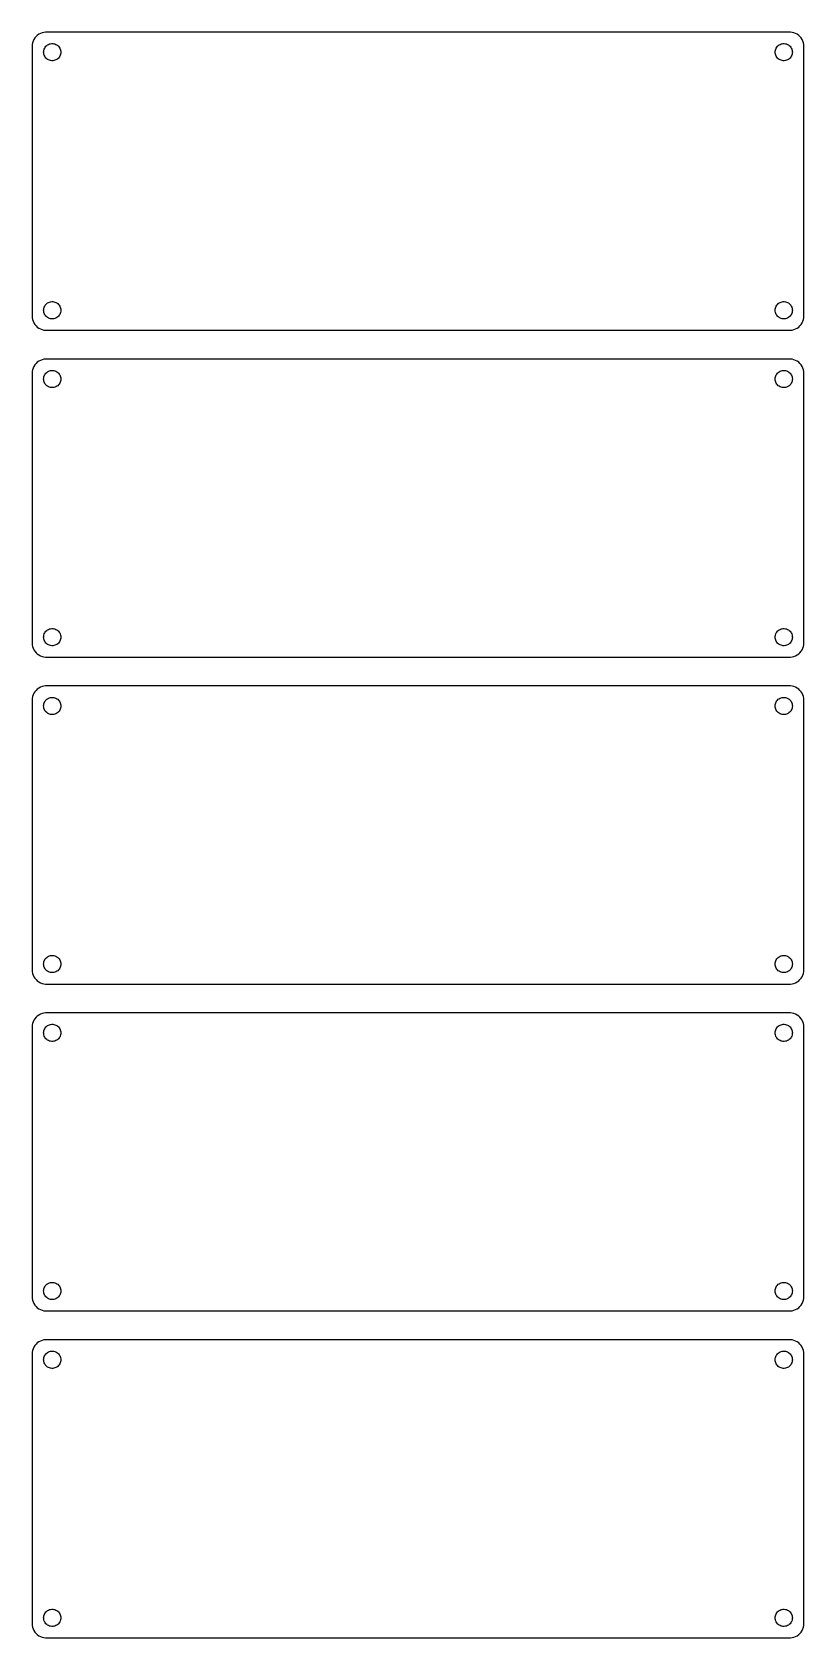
# Model space of a CAD drawing. Header units: metres. Extents: x -134 to 134, y 518 to 1078.
import ezdxf

# ---------------------------------------------------------------- set-up
doc = ezdxf.new("R2010")
doc.units = ezdxf.units.M

msp = doc.modelspace()

# ---------------------------------------------------------------- linework, layer by layer
for p, q in [((-133.882, 1075.41), (-134.149, 1074.84)), ((-133.545, 1075.94), (-133.882, 1075.41)), ((-133.145, 1076.42), (-133.545, 1075.94)), ((-132.687, 1076.85), (-133.145, 1076.42)), ((-132.179, 1077.22), (-132.687, 1076.85)), ((-131.629, 1077.52), (-132.179, 1077.22)), ((-131.045, 1077.76), (-131.629, 1077.52)), ((-130.437, 1077.91), (-131.045, 1077.76)), ((-129.814, 1077.99), (-130.437, 1077.91)), ((129.814, 1077.99), (-129.814, 1077.99)), ((130.437, 1077.91), (129.814, 1077.99)), ((131.045, 1077.76), (130.437, 1077.91)), ((131.629, 1077.52), (131.045, 1077.76)), ((132.179, 1077.22), (131.629, 1077.52)), ((132.687, 1076.85), (132.179, 1077.22)), ((133.145, 1076.42), (132.687, 1076.85)), ((133.545, 1075.94), (133.145, 1076.42)), ((133.882, 1075.41), (133.545, 1075.94)), ((134.149, 1074.84), (133.882, 1075.41)), ((-134.461, 1073.63), (-134.5, 1073)), ((-134.5, 1073), (-134.5, 979)), ((-134.343, 1074.24), (-134.461, 1073.63)), ((-134.149, 1074.84), (-134.343, 1074.24)), ((-130.5, 1071), (-130.476, 1071.38)), ((-130.476, 1070.62), (-130.5, 1071)), ((-130.476, 1071.38), (-130.406, 1071.75)), ((-130.406, 1070.25), (-130.476, 1070.62)), ((-130.406, 1071.75), (-130.289, 1072.1)), ((-130.289, 1069.9), (-130.406, 1070.25)), ((-130.289, 1072.1), (-130.129, 1072.45)), ((-130.129, 1069.55), (-130.289, 1069.9)), ((-130.129, 1072.45), (-129.927, 1072.76)), ((-129.927, 1072.76), (-129.687, 1073.05)), ((-129.687, 1073.05), (-129.412, 1073.31)), ((-129.412, 1073.31), (-129.107, 1073.53)), ((-129.107, 1073.53), (-128.777, 1073.71)), ((-128.777, 1073.71), (-128.427, 1073.85)), ((-128.427, 1073.85), (-128.062, 1073.95)), ((-128.062, 1073.95), (-127.688, 1073.99)), ((-127.688, 1073.99), (-127.312, 1073.99)), ((-127.312, 1073.99), (-126.938, 1073.95)), ((-126.938, 1073.95), (-126.573, 1073.85)), ((-126.573, 1073.85), (-126.223, 1073.71)), ((-126.223, 1073.71), (-125.893, 1073.53)), ((-125.893, 1073.53), (-125.588, 1073.31)), ((-125.588, 1073.31), (-125.313, 1073.05)), ((-125.313, 1073.05), (-125.073, 1072.76)), ((-125.073, 1072.76), (-124.871, 1072.45)), ((-124.871, 1072.45), (-124.711, 1072.1)), ((-124.711, 1069.9), (-124.871, 1069.55)), ((-124.711, 1072.1), (-124.594, 1071.75)), ((-124.594, 1070.25), (-124.711, 1069.9)), ((-124.594, 1071.75), (-124.524, 1071.38)), ((-124.524, 1070.62), (-124.594, 1070.25)), ((-124.524, 1071.38), (-124.5, 1071)), ((-124.5, 1071), (-124.524, 1070.62)), ((124.5, 1071), (124.524, 1071.38)), ((124.524, 1070.62), (124.5, 1071)), ((124.524, 1071.38), (124.594, 1071.75)), ((124.594, 1070.25), (124.524, 1070.62)), ((124.594, 1071.75), (124.711, 1072.1)), ((124.711, 1069.9), (124.594, 1070.25)), ((124.711, 1072.1), (124.871, 1072.45)), ((124.871, 1069.55), (124.711, 1069.9)), ((124.871, 1072.45), (125.073, 1072.76)), ((125.073, 1072.76), (125.313, 1073.05)), ((125.313, 1073.05), (125.588, 1073.31)), ((125.588, 1073.31), (125.893, 1073.53)), ((125.893, 1073.53), (126.223, 1073.71)), ((126.223, 1073.71), (126.573, 1073.85)), ((126.573, 1073.85), (126.938, 1073.95)), ((126.938, 1073.95), (127.312, 1073.99)), ((127.312, 1073.99), (127.688, 1073.99)), ((127.688, 1073.99), (128.062, 1073.95)), ((128.062, 1073.95), (128.427, 1073.85)), ((128.427, 1073.85), (128.777, 1073.71)), ((128.777, 1073.71), (129.107, 1073.53)), ((129.107, 1073.53), (129.412, 1073.31)), ((129.412, 1073.31), (129.687, 1073.05)), ((129.687, 1073.05), (129.927, 1072.76)), ((129.927, 1072.76), (130.129, 1072.45)), ((130.129, 1072.45), (130.289, 1072.1)), ((130.289, 1069.9), (130.129, 1069.55)), ((130.289, 1072.1), (130.406, 1071.75)), ((130.406, 1070.25), (130.289, 1069.9)), ((130.406, 1071.75), (130.476, 1071.38)), ((130.476, 1070.62), (130.406, 1070.25)), ((130.476, 1071.38), (130.5, 1071)), ((130.5, 1071), (130.476, 1070.62)), ((134.343, 1074.24), (134.149, 1074.84)), ((134.461, 1073.63), (134.343, 1074.24)), ((134.5, 1073), (134.461, 1073.63)), ((134.5, 979), (134.5, 1073)), ((-129.927, 1069.24), (-130.129, 1069.55)), ((-129.687, 1068.95), (-129.927, 1069.24)), ((-129.412, 1068.69), (-129.687, 1068.95)), ((-129.107, 1068.47), (-129.412, 1068.69)), ((-128.777, 1068.29), (-129.107, 1068.47)), ((-128.427, 1068.15), (-128.777, 1068.29)), ((-128.062, 1068.05), (-128.427, 1068.15)), ((-127.688, 1068.01), (-128.062, 1068.05)), ((-127.312, 1068.01), (-127.688, 1068.01)), ((-126.938, 1068.05), (-127.312, 1068.01)), ((-126.573, 1068.15), (-126.938, 1068.05)), ((-126.223, 1068.29), (-126.573, 1068.15)), ((-125.893, 1068.47), (-126.223, 1068.29)), ((-125.588, 1068.69), (-125.893, 1068.47)), ((-125.313, 1068.95), (-125.588, 1068.69)), ((-125.073, 1069.24), (-125.313, 1068.95)), ((-124.871, 1069.55), (-125.073, 1069.24)), ((125.073, 1069.24), (124.871, 1069.55)), ((125.313, 1068.95), (125.073, 1069.24)), ((125.588, 1068.69), (125.313, 1068.95)), ((125.893, 1068.47), (125.588, 1068.69)), ((126.223, 1068.29), (125.893, 1068.47)), ((126.573, 1068.15), (126.223, 1068.29)), ((126.938, 1068.05), (126.573, 1068.15)), ((127.312, 1068.01), (126.938, 1068.05)), ((127.688, 1068.01), (127.312, 1068.01)), ((128.062, 1068.05), (127.688, 1068.01)), ((128.427, 1068.15), (128.062, 1068.05)), ((128.777, 1068.29), (128.427, 1068.15)), ((129.107, 1068.47), (128.777, 1068.29)), ((129.412, 1068.69), (129.107, 1068.47)), ((129.687, 1068.95), (129.412, 1068.69)), ((129.927, 1069.24), (129.687, 1068.95)), ((130.129, 1069.55), (129.927, 1069.24)), ((-130.5, 981), (-130.476, 981.376)), ((-130.476, 980.624), (-130.5, 981)), ((-130.476, 981.376), (-130.406, 981.746)), ((-130.406, 980.254), (-130.476, 980.624)), ((-130.406, 981.746), (-130.289, 982.104)), ((-130.289, 979.896), (-130.406, 980.254)), ((-130.289, 982.104), (-130.129, 982.445)), ((-130.129, 982.445), (-129.927, 982.763)), ((-129.927, 982.763), (-129.687, 983.054)), ((-129.687, 983.054), (-129.412, 983.312)), ((-129.412, 983.312), (-129.107, 983.533)), ((-129.107, 983.533), (-128.777, 983.714)), ((-128.777, 983.714), (-128.427, 983.853)), ((-128.427, 983.853), (-128.062, 983.947)), ((-128.062, 983.947), (-127.688, 983.994)), ((-127.688, 983.994), (-127.312, 983.994)), ((-127.312, 983.994), (-126.938, 983.947)), ((-126.938, 983.947), (-126.573, 983.853)), ((-126.573, 983.853), (-126.223, 983.714)), ((-126.223, 983.714), (-125.893, 983.533)), ((-125.893, 983.533), (-125.588, 983.312)), ((-125.588, 983.312), (-125.313, 983.054)), ((-125.313, 983.054), (-125.073, 982.763)), ((-125.073, 982.763), (-124.871, 982.445)), ((-124.871, 982.445), (-124.711, 982.104)), ((-124.711, 982.104), (-124.594, 981.746)), ((-124.594, 980.254), (-124.711, 979.896)), ((-124.594, 981.746), (-124.524, 981.376)), ((-124.524, 980.624), (-124.594, 980.254)), ((-124.524, 981.376), (-124.5, 981)), ((-124.5, 981), (-124.524, 980.624)), ((124.5, 981), (124.524, 981.376)), ((124.524, 980.624), (124.5, 981)), ((124.524, 981.376), (124.594, 981.746)), ((124.594, 980.254), (124.524, 980.624)), ((124.594, 981.746), (124.711, 982.104)), ((124.711, 979.896), (124.594, 980.254)), ((124.711, 982.104), (124.871, 982.445)), ((124.871, 982.445), (125.073, 982.763)), ((125.073, 982.763), (125.313, 983.054)), ((125.313, 983.054), (125.588, 983.312)), ((125.588, 983.312), (125.893, 983.533)), ((125.893, 983.533), (126.223, 983.714)), ((126.223, 983.714), (126.573, 983.853)), ((126.573, 983.853), (126.938, 983.947)), ((126.938, 983.947), (127.312, 983.994)), ((127.312, 983.994), (127.688, 983.994)), ((127.688, 983.994), (128.062, 983.947)), ((128.062, 983.947), (128.427, 983.853)), ((128.427, 983.853), (128.777, 983.714)), ((128.777, 983.714), (129.107, 983.533)), ((129.107, 983.533), (129.412, 983.312)), ((129.412, 983.312), (129.687, 983.054)), ((129.687, 983.054), (129.927, 982.763)), ((129.927, 982.763), (130.129, 982.445)), ((130.129, 982.445), (130.289, 982.104)), ((130.289, 982.104), (130.406, 981.746)), ((130.406, 980.254), (130.289, 979.896)), ((130.406, 981.746), (130.476, 981.376)), ((130.476, 980.624), (130.406, 980.254)), ((130.476, 981.376), (130.5, 981)), ((130.5, 981), (130.476, 980.624)), ((-134.5, 979), (-134.461, 978.373)), ((-134.461, 978.373), (-134.343, 977.757)), ((-134.343, 977.757), (-134.149, 977.159)), ((-134.149, 977.159), (-133.882, 976.591)), ((-133.882, 976.591), (-133.545, 976.061)), ((-133.545, 976.061), (-133.145, 975.577)), ((-133.145, 975.577), (-132.687, 975.147)), ((-132.687, 975.147), (-132.179, 974.778)), ((-132.179, 974.778), (-131.629, 974.476)), ((-131.629, 974.476), (-131.045, 974.245)), ((-130.129, 979.555), (-130.289, 979.896)), ((-129.927, 979.237), (-130.129, 979.555)), ((-129.687, 978.946), (-129.927, 979.237)), ((-129.412, 978.688), (-129.687, 978.946)), ((-129.107, 978.467), (-129.412, 978.688)), ((-128.777, 978.286), (-129.107, 978.467)), ((-128.427, 978.147), (-128.777, 978.286)), ((-128.062, 978.053), (-128.427, 978.147)), ((-127.688, 978.006), (-128.062, 978.053)), ((-127.312, 978.006), (-127.688, 978.006)), ((-126.938, 978.053), (-127.312, 978.006)), ((-126.573, 978.147), (-126.938, 978.053)), ((-126.223, 978.286), (-126.573, 978.147)), ((-125.893, 978.467), (-126.223, 978.286)), ((-125.588, 978.688), (-125.893, 978.467)), ((-125.313, 978.946), (-125.588, 978.688)), ((-125.073, 979.237), (-125.313, 978.946)), ((-124.871, 979.555), (-125.073, 979.237)), ((-124.711, 979.896), (-124.871, 979.555)), ((124.871, 979.555), (124.711, 979.896)), ((125.073, 979.237), (124.871, 979.555)), ((125.313, 978.946), (125.073, 979.237)), ((125.588, 978.688), (125.313, 978.946)), ((125.893, 978.467), (125.588, 978.688)), ((126.223, 978.286), (125.893, 978.467)), ((126.573, 978.147), (126.223, 978.286)), ((126.938, 978.053), (126.573, 978.147)), ((127.312, 978.006), (126.938, 978.053)), ((127.688, 978.006), (127.312, 978.006)), ((128.062, 978.053), (127.688, 978.006)), ((128.427, 978.147), (128.062, 978.053)), ((128.777, 978.286), (128.427, 978.147)), ((129.107, 978.467), (128.777, 978.286)), ((129.412, 978.688), (129.107, 978.467)), ((129.687, 978.946), (129.412, 978.688)), ((129.927, 979.237), (129.687, 978.946)), ((130.129, 979.555), (129.927, 979.237)), ((130.289, 979.896), (130.129, 979.555)), ((131.045, 974.245), (131.629, 974.476)), ((131.629, 974.476), (132.179, 974.778)), ((132.179, 974.778), (132.687, 975.147)), ((132.687, 975.147), (133.145, 975.577)), ((133.145, 975.577), (133.545, 976.061)), ((133.545, 976.061), (133.882, 976.591)), ((133.882, 976.591), (134.149, 977.159)), ((134.149, 977.159), (134.343, 977.757)), ((134.343, 977.757), (134.461, 978.373)), ((134.461, 978.373), (134.5, 979)), ((-131.045, 974.245), (-130.437, 974.089)), ((-130.437, 974.089), (-129.814, 974.01)), ((-129.814, 974.01), (129.814, 974.01)), ((129.814, 974.01), (130.437, 974.089)), ((130.437, 974.089), (131.045, 974.245)), ((-132.179, 963.222), (-132.687, 962.853)), ((-131.629, 963.524), (-132.179, 963.222)), ((-131.045, 963.755), (-131.629, 963.524)), ((-130.437, 963.911), (-131.045, 963.755)), ((-129.814, 963.99), (-130.437, 963.911)), ((129.814, 963.99), (-129.814, 963.99)), ((130.437, 963.911), (129.814, 963.99)), ((131.045, 963.755), (130.437, 963.911)), ((131.629, 963.524), (131.045, 963.755)), ((132.179, 963.222), (131.629, 963.524)), ((132.687, 962.853), (132.179, 963.222)), ((-134.461, 959.627), (-134.5, 959)), ((-134.5, 959), (-134.5, 865)), ((-134.343, 960.243), (-134.461, 959.627)), ((-134.149, 960.841), (-134.343, 960.243)), ((-133.882, 961.409), (-134.149, 960.841)), ((-133.545, 961.939), (-133.882, 961.409)), ((-133.145, 962.423), (-133.545, 961.939)), ((-132.687, 962.853), (-133.145, 962.423)), ((-130.476, 957.376), (-130.406, 957.746)), ((-130.406, 957.746), (-130.289, 958.104)), ((-130.289, 958.104), (-130.129, 958.445)), ((-130.129, 958.445), (-129.927, 958.763)), ((-129.927, 958.763), (-129.687, 959.054)), ((-129.687, 959.054), (-129.412, 959.312)), ((-129.412, 959.312), (-129.107, 959.533)), ((-129.107, 959.533), (-128.777, 959.714)), ((-128.777, 959.714), (-128.427, 959.853)), ((-128.427, 959.853), (-128.062, 959.947)), ((-128.062, 959.947), (-127.688, 959.994)), ((-127.688, 959.994), (-127.312, 959.994)), ((-127.312, 959.994), (-126.938, 959.947)), ((-126.938, 959.947), (-126.573, 959.853)), ((-126.573, 959.853), (-126.223, 959.714)), ((-126.223, 959.714), (-125.893, 959.533)), ((-125.893, 959.533), (-125.588, 959.312)), ((-125.588, 959.312), (-125.313, 959.054)), ((-125.313, 959.054), (-125.073, 958.763)), ((-125.073, 958.763), (-124.871, 958.445)), ((-124.871, 958.445), (-124.711, 958.104)), ((-124.711, 958.104), (-124.594, 957.746)), ((-124.594, 957.746), (-124.524, 957.376)), ((124.524, 957.376), (124.594, 957.746)), ((124.594, 957.746), (124.711, 958.104)), ((124.711, 958.104), (124.871, 958.445)), ((124.871, 958.445), (125.073, 958.763)), ((125.073, 958.763), (125.313, 959.054)), ((125.313, 959.054), (125.588, 959.312)), ((125.588, 959.312), (125.893, 959.533)), ((125.893, 959.533), (126.223, 959.714)), ((126.223, 959.714), (126.573, 959.853)), ((126.573, 959.853), (126.938, 959.947)), ((126.938, 959.947), (127.312, 959.994)), ((127.312, 959.994), (127.688, 959.994)), ((127.688, 959.994), (128.062, 959.947)), ((128.062, 959.947), (128.427, 959.853)), ((128.427, 959.853), (128.777, 959.714)), ((128.777, 959.714), (129.107, 959.533)), ((129.107, 959.533), (129.412, 959.312)), ((129.412, 959.312), (129.687, 959.054)), ((129.687, 959.054), (129.927, 958.763)), ((129.927, 958.763), (130.129, 958.445)), ((130.129, 958.445), (130.289, 958.104)), ((130.289, 958.104), (130.406, 957.746)), ((130.406, 957.746), (130.476, 957.376)), ((133.145, 962.423), (132.687, 962.853)), ((133.545, 961.939), (133.145, 962.423)), ((133.882, 961.409), (133.545, 961.939)), ((134.149, 960.841), (133.882, 961.409)), ((134.343, 960.243), (134.149, 960.841)), ((134.461, 959.627), (134.343, 960.243)), ((134.5, 959), (134.461, 959.627)), ((134.5, 865), (134.5, 959)), ((-130.5, 957), (-130.476, 957.376)), ((-130.476, 956.624), (-130.5, 957)), ((-130.406, 956.254), (-130.476, 956.624)), ((-130.289, 955.896), (-130.406, 956.254)), ((-130.129, 955.555), (-130.289, 955.896)), ((-129.927, 955.237), (-130.129, 955.555)), ((-129.687, 954.946), (-129.927, 955.237)), ((-129.412, 954.688), (-129.687, 954.946)), ((-129.107, 954.467), (-129.412, 954.688)), ((-128.777, 954.286), (-129.107, 954.467)), ((-128.427, 954.147), (-128.777, 954.286)), ((-128.062, 954.053), (-128.427, 954.147)), ((-127.688, 954.006), (-128.062, 954.053)), ((-127.312, 954.006), (-127.688, 954.006)), ((-126.938, 954.053), (-127.312, 954.006)), ((-126.573, 954.147), (-126.938, 954.053)), ((-126.223, 954.286), (-126.573, 954.147)), ((-125.893, 954.467), (-126.223, 954.286)), ((-125.588, 954.688), (-125.893, 954.467)), ((-125.313, 954.946), (-125.588, 954.688)), ((-125.073, 955.237), (-125.313, 954.946)), ((-124.871, 955.555), (-125.073, 955.237)), ((-124.711, 955.896), (-124.871, 955.555)), ((-124.594, 956.254), (-124.711, 955.896)), ((-124.524, 956.624), (-124.594, 956.254)), ((-124.524, 957.376), (-124.5, 957)), ((-124.5, 957), (-124.524, 956.624)), ((124.5, 957), (124.524, 957.376)), ((124.524, 956.624), (124.5, 957)), ((124.594, 956.254), (124.524, 956.624)), ((124.711, 955.896), (124.594, 956.254)), ((124.871, 955.555), (124.711, 955.896)), ((125.073, 955.237), (124.871, 955.555)), ((125.313, 954.946), (125.073, 955.237)), ((125.588, 954.688), (125.313, 954.946)), ((125.893, 954.467), (125.588, 954.688)), ((126.223, 954.286), (125.893, 954.467)), ((126.573, 954.147), (126.223, 954.286)), ((126.938, 954.053), (126.573, 954.147)), ((127.312, 954.006), (126.938, 954.053)), ((127.688, 954.006), (127.312, 954.006)), ((128.062, 954.053), (127.688, 954.006)), ((128.427, 954.147), (128.062, 954.053)), ((128.777, 954.286), (128.427, 954.147)), ((129.107, 954.467), (128.777, 954.286)), ((129.412, 954.688), (129.107, 954.467)), ((129.687, 954.946), (129.412, 954.688)), ((129.927, 955.237), (129.687, 954.946)), ((130.129, 955.555), (129.927, 955.237)), ((130.289, 955.896), (130.129, 955.555)), ((130.406, 956.254), (130.289, 955.896)), ((130.476, 956.624), (130.406, 956.254)), ((130.476, 957.376), (130.5, 957)), ((130.5, 957), (130.476, 956.624)), ((-130.406, 867.746), (-130.289, 868.104)), ((-130.289, 868.104), (-130.129, 868.445)), ((-130.129, 868.445), (-129.927, 868.763)), ((-129.927, 868.763), (-129.687, 869.054)), ((-129.687, 869.054), (-129.412, 869.312)), ((-129.412, 869.312), (-129.107, 869.533)), ((-129.107, 869.533), (-128.777, 869.714)), ((-128.777, 869.714), (-128.427, 869.853)), ((-128.427, 869.853), (-128.062, 869.947)), ((-128.062, 869.947), (-127.688, 869.994)), ((-127.688, 869.994), (-127.312, 869.994)), ((-127.312, 869.994), (-126.938, 869.947)), ((-126.938, 869.947), (-126.573, 869.853)), ((-126.573, 869.853), (-126.223, 869.714)), ((-126.223, 869.714), (-125.893, 869.533)), ((-125.893, 869.533), (-125.588, 869.312)), ((-125.588, 869.312), (-125.313, 869.054)), ((-125.313, 869.054), (-125.073, 868.763)), ((-125.073, 868.763), (-124.871, 868.445)), ((-124.871, 868.445), (-124.711, 868.104)), ((-124.711, 868.104), (-124.594, 867.746)), ((124.594, 867.746), (124.711, 868.104)), ((124.711, 868.104), (124.871, 868.445)), ((124.871, 868.445), (125.073, 868.763)), ((125.073, 868.763), (125.313, 869.054)), ((125.313, 869.054), (125.588, 869.312)), ((125.588, 869.312), (125.893, 869.533)), ((125.893, 869.533), (126.223, 869.714)), ((126.223, 869.714), (126.573, 869.853)), ((126.573, 869.853), (126.938, 869.947)), ((126.938, 869.947), (127.312, 869.994)), ((127.312, 869.994), (127.688, 869.994)), ((127.688, 869.994), (128.062, 869.947)), ((128.062, 869.947), (128.427, 869.853)), ((128.427, 869.853), (128.777, 869.714)), ((128.777, 869.714), (129.107, 869.533)), ((129.107, 869.533), (129.412, 869.312)), ((129.412, 869.312), (129.687, 869.054)), ((129.687, 869.054), (129.927, 868.763)), ((129.927, 868.763), (130.129, 868.445)), ((130.129, 868.445), (130.289, 868.104)), ((130.289, 868.104), (130.406, 867.746)), ((-134.5, 865), (-134.461, 864.373)), ((-134.461, 864.373), (-134.343, 863.757)), ((-134.343, 863.757), (-134.149, 863.159)), ((-134.149, 863.159), (-133.882, 862.591)), ((-133.882, 862.591), (-133.545, 862.061)), ((-130.5, 867), (-130.476, 867.376)), ((-130.476, 866.624), (-130.5, 867)), ((-130.476, 867.376), (-130.406, 867.746)), ((-130.406, 866.254), (-130.476, 866.624)), ((-130.289, 865.896), (-130.406, 866.254)), ((-130.129, 865.555), (-130.289, 865.896)), ((-129.927, 865.237), (-130.129, 865.555)), ((-129.687, 864.946), (-129.927, 865.237)), ((-129.412, 864.688), (-129.687, 864.946)), ((-129.107, 864.467), (-129.412, 864.688)), ((-128.777, 864.286), (-129.107, 864.467)), ((-128.427, 864.147), (-128.777, 864.286)), ((-128.062, 864.053), (-128.427, 864.147)), ((-127.688, 864.006), (-128.062, 864.053)), ((-127.312, 864.006), (-127.688, 864.006)), ((-126.938, 864.053), (-127.312, 864.006)), ((-126.573, 864.147), (-126.938, 864.053)), ((-126.223, 864.286), (-126.573, 864.147)), ((-125.893, 864.467), (-126.223, 864.286)), ((-125.588, 864.688), (-125.893, 864.467)), ((-125.313, 864.946), (-125.588, 864.688)), ((-125.073, 865.237), (-125.313, 864.946)), ((-124.871, 865.555), (-125.073, 865.237)), ((-124.711, 865.896), (-124.871, 865.555)), ((-124.594, 866.254), (-124.711, 865.896)), ((-124.594, 867.746), (-124.524, 867.376)), ((-124.524, 866.624), (-124.594, 866.254)), ((-124.524, 867.376), (-124.5, 867)), ((-124.5, 867), (-124.524, 866.624)), ((124.5, 867), (124.524, 867.376)), ((124.524, 866.624), (124.5, 867)), ((124.524, 867.376), (124.594, 867.746)), ((124.594, 866.254), (124.524, 866.624)), ((124.711, 865.896), (124.594, 866.254)), ((124.871, 865.555), (124.711, 865.896)), ((125.073, 865.237), (124.871, 865.555)), ((125.313, 864.946), (125.073, 865.237)), ((125.588, 864.688), (125.313, 864.946)), ((125.893, 864.467), (125.588, 864.688)), ((126.223, 864.286), (125.893, 864.467)), ((126.573, 864.147), (126.223, 864.286)), ((126.938, 864.053), (126.573, 864.147)), ((127.312, 864.006), (126.938, 864.053)), ((127.688, 864.006), (127.312, 864.006)), ((128.062, 864.053), (127.688, 864.006)), ((128.427, 864.147), (128.062, 864.053)), ((128.777, 864.286), (128.427, 864.147)), ((129.107, 864.467), (128.777, 864.286)), ((129.412, 864.688), (129.107, 864.467)), ((129.687, 864.946), (129.412, 864.688)), ((129.927, 865.237), (129.687, 864.946)), ((130.129, 865.555), (129.927, 865.237)), ((130.289, 865.896), (130.129, 865.555)), ((130.406, 866.254), (130.289, 865.896)), ((130.406, 867.746), (130.476, 867.376)), ((130.476, 866.624), (130.406, 866.254)), ((130.476, 867.376), (130.5, 867)), ((130.5, 867), (130.476, 866.624)), ((133.545, 862.061), (133.882, 862.591)), ((133.882, 862.591), (134.149, 863.159)), ((134.149, 863.159), (134.343, 863.757)), ((134.343, 863.757), (134.461, 864.373)), ((134.461, 864.373), (134.5, 865)), ((-133.545, 862.061), (-133.145, 861.577)), ((-133.145, 861.577), (-132.687, 861.147)), ((-132.687, 861.147), (-132.179, 860.778)), ((-132.179, 860.778), (-131.629, 860.476)), ((-131.629, 860.476), (-131.045, 860.245)), ((-131.045, 860.245), (-130.437, 860.089)), ((-130.437, 860.089), (-129.814, 860.01)), ((-129.814, 860.01), (129.814, 860.01)), ((129.814, 860.01), (130.437, 860.089)), ((130.437, 860.089), (131.045, 860.245)), ((131.045, 860.245), (131.629, 860.476)), ((131.629, 860.476), (132.179, 860.778)), ((132.179, 860.778), (132.687, 861.147)), ((132.687, 861.147), (133.145, 861.577)), ((133.145, 861.577), (133.545, 862.061)), ((-134.461, 845.627), (-134.5, 845)), ((-134.343, 846.243), (-134.461, 845.627)), ((-134.149, 846.841), (-134.343, 846.243)), ((-133.882, 847.409), (-134.149, 846.841)), ((-133.545, 847.939), (-133.882, 847.409)), ((-133.145, 848.423), (-133.545, 847.939)), ((-132.687, 848.853), (-133.145, 848.423)), ((-132.179, 849.222), (-132.687, 848.853)), ((-131.629, 849.524), (-132.179, 849.222)), ((-131.045, 849.755), (-131.629, 849.524)), ((-130.437, 849.911), (-131.045, 849.755)), ((-129.814, 849.99), (-130.437, 849.911)), ((129.814, 849.99), (-129.814, 849.99)), ((-129.107, 845.533), (-128.777, 845.714)), ((-128.777, 845.714), (-128.427, 845.853)), ((-128.427, 845.853), (-128.062, 845.947)), ((-128.062, 845.947), (-127.688, 845.994)), ((-127.688, 845.994), (-127.312, 845.994)), ((-127.312, 845.994), (-126.938, 845.947)), ((-126.938, 845.947), (-126.573, 845.853)), ((-126.573, 845.853), (-126.223, 845.714)), ((-126.223, 845.714), (-125.893, 845.533)), ((125.893, 845.533), (126.223, 845.714)), ((126.223, 845.714), (126.573, 845.853)), ((126.573, 845.853), (126.938, 845.947)), ((126.938, 845.947), (127.312, 845.994)), ((127.312, 845.994), (127.688, 845.994)), ((127.688, 845.994), (128.062, 845.947)), ((128.062, 845.947), (128.427, 845.853)), ((128.427, 845.853), (128.777, 845.714)), ((128.777, 845.714), (129.107, 845.533)), ((130.437, 849.911), (129.814, 849.99)), ((131.045, 849.755), (130.437, 849.911)), ((131.629, 849.524), (131.045, 849.755)), ((132.179, 849.222), (131.629, 849.524)), ((132.687, 848.853), (132.179, 849.222)), ((133.145, 848.423), (132.687, 848.853)), ((133.545, 847.939), (133.145, 848.423)), ((133.882, 847.409), (133.545, 847.939)), ((134.149, 846.841), (133.882, 847.409)), ((134.343, 846.243), (134.149, 846.841)), ((134.461, 845.627), (134.343, 846.243)), ((134.5, 845), (134.461, 845.627)), ((-134.5, 845), (-134.5, 751)), ((-130.5, 843), (-130.476, 843.376)), ((-130.476, 842.624), (-130.5, 843)), ((-130.476, 843.376), (-130.406, 843.746)), ((-130.406, 842.254), (-130.476, 842.624)), ((-130.406, 843.746), (-130.289, 844.104)), ((-130.289, 841.896), (-130.406, 842.254)), ((-130.289, 844.104), (-130.129, 844.445)), ((-130.129, 841.555), (-130.289, 841.896)), ((-130.129, 844.445), (-129.927, 844.763)), ((-129.927, 841.237), (-130.129, 841.555)), ((-129.927, 844.763), (-129.687, 845.054)), ((-129.687, 840.946), (-129.927, 841.237)), ((-129.687, 845.054), (-129.412, 845.312)), ((-129.412, 840.688), (-129.687, 840.946)), ((-129.412, 845.312), (-129.107, 845.533)), ((-129.107, 840.467), (-129.412, 840.688)), ((-128.777, 840.286), (-129.107, 840.467)), ((-128.427, 840.147), (-128.777, 840.286)), ((-128.062, 840.053), (-128.427, 840.147)), ((-127.688, 840.006), (-128.062, 840.053)), ((-127.312, 840.006), (-127.688, 840.006)), ((-126.938, 840.053), (-127.312, 840.006)), ((-126.573, 840.147), (-126.938, 840.053)), ((-126.223, 840.286), (-126.573, 840.147)), ((-125.893, 840.467), (-126.223, 840.286)), ((-125.893, 845.533), (-125.588, 845.312)), ((-125.588, 840.688), (-125.893, 840.467)), ((-125.588, 845.312), (-125.313, 845.054)), ((-125.313, 840.946), (-125.588, 840.688)), ((-125.313, 845.054), (-125.073, 844.763)), ((-125.073, 841.237), (-125.313, 840.946)), ((-125.073, 844.763), (-124.871, 844.445)), ((-124.871, 841.555), (-125.073, 841.237)), ((-124.871, 844.445), (-124.711, 844.104)), ((-124.711, 841.896), (-124.871, 841.555)), ((-124.711, 844.104), (-124.594, 843.746)), ((-124.594, 842.254), (-124.711, 841.896)), ((-124.594, 843.746), (-124.524, 843.376)), ((-124.524, 842.624), (-124.594, 842.254)), ((-124.524, 843.376), (-124.5, 843)), ((-124.5, 843), (-124.524, 842.624)), ((124.5, 843), (124.524, 843.376)), ((124.524, 842.624), (124.5, 843)), ((124.524, 843.376), (124.594, 843.746)), ((124.594, 842.254), (124.524, 842.624)), ((124.594, 843.746), (124.711, 844.104)), ((124.711, 841.896), (124.594, 842.254)), ((124.711, 844.104), (124.871, 844.445)), ((124.871, 841.555), (124.711, 841.896)), ((124.871, 844.445), (125.073, 844.763)), ((125.073, 841.237), (124.871, 841.555)), ((125.073, 844.763), (125.313, 845.054)), ((125.313, 840.946), (125.073, 841.237)), ((125.313, 845.054), (125.588, 845.312)), ((125.588, 840.688), (125.313, 840.946)), ((125.588, 845.312), (125.893, 845.533)), ((125.893, 840.467), (125.588, 840.688)), ((126.223, 840.286), (125.893, 840.467)), ((126.573, 840.147), (126.223, 840.286)), ((126.938, 840.053), (126.573, 840.147)), ((127.312, 840.006), (126.938, 840.053)), ((127.688, 840.006), (127.312, 840.006)), ((128.062, 840.053), (127.688, 840.006)), ((128.427, 840.147), (128.062, 840.053)), ((128.777, 840.286), (128.427, 840.147)), ((129.107, 840.467), (128.777, 840.286)), ((129.107, 845.533), (129.412, 845.312)), ((129.412, 840.688), (129.107, 840.467)), ((129.412, 845.312), (129.687, 845.054)), ((129.687, 840.946), (129.412, 840.688)), ((129.687, 845.054), (129.927, 844.763)), ((129.927, 841.237), (129.687, 840.946)), ((129.927, 844.763), (130.129, 844.445)), ((130.129, 841.555), (129.927, 841.237)), ((130.129, 844.445), (130.289, 844.104)), ((130.289, 841.896), (130.129, 841.555)), ((130.289, 844.104), (130.406, 843.746)), ((130.406, 842.254), (130.289, 841.896)), ((130.406, 843.746), (130.476, 843.376)), ((130.476, 842.624), (130.406, 842.254)), ((130.476, 843.376), (130.5, 843)), ((130.5, 843), (130.476, 842.624)), ((134.5, 751), (134.5, 845)), ((-128.062, 755.947), (-127.688, 755.994)), ((-127.688, 755.994), (-127.312, 755.994)), ((-127.312, 755.994), (-126.938, 755.947)), ((126.938, 755.947), (127.312, 755.994)), ((127.312, 755.994), (127.688, 755.994)), ((127.688, 755.994), (128.062, 755.947)), ((-134.5, 751), (-134.461, 750.373)), ((-130.5, 753), (-130.476, 753.376)), ((-130.476, 752.624), (-130.5, 753)), ((-130.476, 753.376), (-130.406, 753.746)), ((-130.406, 752.254), (-130.476, 752.624)), ((-130.406, 753.746), (-130.289, 754.104)), ((-130.289, 751.896), (-130.406, 752.254)), ((-130.289, 754.104), (-130.129, 754.445)), ((-130.129, 751.555), (-130.289, 751.896)), ((-130.129, 754.445), (-129.927, 754.763)), ((-129.927, 751.237), (-130.129, 751.555)), ((-129.927, 754.763), (-129.687, 755.054)), ((-129.687, 750.946), (-129.927, 751.237)), ((-129.687, 755.054), (-129.412, 755.312)), ((-129.412, 750.688), (-129.687, 750.946)), ((-129.412, 755.312), (-129.107, 755.533)), ((-129.107, 750.467), (-129.412, 750.688)), ((-129.107, 755.533), (-128.777, 755.714)), ((-128.777, 750.286), (-129.107, 750.467)), ((-128.777, 755.714), (-128.427, 755.853)), ((-128.427, 755.853), (-128.062, 755.947)), ((-126.938, 755.947), (-126.573, 755.853)), ((-126.573, 755.853), (-126.223, 755.714)), ((-126.223, 755.714), (-125.893, 755.533)), ((-125.893, 750.467), (-126.223, 750.286)), ((-125.893, 755.533), (-125.588, 755.312)), ((-125.588, 750.688), (-125.893, 750.467)), ((-125.588, 755.312), (-125.313, 755.054)), ((-125.313, 750.946), (-125.588, 750.688)), ((-125.313, 755.054), (-125.073, 754.763)), ((-125.073, 751.237), (-125.313, 750.946)), ((-125.073, 754.763), (-124.871, 754.445)), ((-124.871, 751.555), (-125.073, 751.237)), ((-124.871, 754.445), (-124.711, 754.104)), ((-124.711, 751.896), (-124.871, 751.555)), ((-124.711, 754.104), (-124.594, 753.746)), ((-124.594, 752.254), (-124.711, 751.896)), ((-124.594, 753.746), (-124.524, 753.376)), ((-124.524, 752.624), (-124.594, 752.254)), ((-124.524, 753.376), (-124.5, 753)), ((-124.5, 753), (-124.524, 752.624)), ((124.5, 753), (124.524, 753.376)), ((124.524, 752.624), (124.5, 753)), ((124.524, 753.376), (124.594, 753.746)), ((124.594, 752.254), (124.524, 752.624)), ((124.594, 753.746), (124.711, 754.104)), ((124.711, 751.896), (124.594, 752.254)), ((124.711, 754.104), (124.871, 754.445)), ((124.871, 751.555), (124.711, 751.896)), ((124.871, 754.445), (125.073, 754.763)), ((125.073, 751.237), (124.871, 751.555)), ((125.073, 754.763), (125.313, 755.054)), ((125.313, 750.946), (125.073, 751.237)), ((125.313, 755.054), (125.588, 755.312)), ((125.588, 750.688), (125.313, 750.946)), ((125.588, 755.312), (125.893, 755.533)), ((125.893, 750.467), (125.588, 750.688)), ((125.893, 755.533), (126.223, 755.714)), ((126.223, 750.286), (125.893, 750.467)), ((126.223, 755.714), (126.573, 755.853)), ((126.573, 755.853), (126.938, 755.947)), ((128.062, 755.947), (128.427, 755.853)), ((128.427, 755.853), (128.777, 755.714)), ((128.777, 755.714), (129.107, 755.533)), ((129.107, 750.467), (128.777, 750.286)), ((129.107, 755.533), (129.412, 755.312)), ((129.412, 750.688), (129.107, 750.467)), ((129.412, 755.312), (129.687, 755.054)), ((129.687, 750.946), (129.412, 750.688)), ((129.687, 755.054), (129.927, 754.763)), ((129.927, 751.237), (129.687, 750.946)), ((129.927, 754.763), (130.129, 754.445)), ((130.129, 751.555), (129.927, 751.237)), ((130.129, 754.445), (130.289, 754.104)), ((130.289, 751.896), (130.129, 751.555)), ((130.289, 754.104), (130.406, 753.746)), ((130.406, 752.254), (130.289, 751.896)), ((130.406, 753.746), (130.476, 753.376)), ((130.476, 752.624), (130.406, 752.254)), ((130.476, 753.376), (130.5, 753)), ((130.5, 753), (130.476, 752.624)), ((134.461, 750.373), (134.5, 751)), ((-134.461, 750.373), (-134.343, 749.757)), ((-134.343, 749.757), (-134.149, 749.159)), ((-134.149, 749.159), (-133.882, 748.591)), ((-133.882, 748.591), (-133.545, 748.061)), ((-133.545, 748.061), (-133.145, 747.577)), ((-133.145, 747.577), (-132.687, 747.147)), ((-132.687, 747.147), (-132.179, 746.778)), ((-132.179, 746.778), (-131.629, 746.476)), ((-131.629, 746.476), (-131.045, 746.245)), ((-131.045, 746.245), (-130.437, 746.089)), ((-130.437, 746.089), (-129.814, 746.01)), ((-129.814, 746.01), (129.814, 746.01)), ((-128.427, 750.147), (-128.777, 750.286)), ((-128.062, 750.053), (-128.427, 750.147)), ((-127.688, 750.006), (-128.062, 750.053)), ((-127.312, 750.006), (-127.688, 750.006)), ((-126.938, 750.053), (-127.312, 750.006)), ((-126.573, 750.147), (-126.938, 750.053)), ((-126.223, 750.286), (-126.573, 750.147)), ((126.573, 750.147), (126.223, 750.286)), ((126.938, 750.053), (126.573, 750.147)), ((127.312, 750.006), (126.938, 750.053)), ((127.688, 750.006), (127.312, 750.006)), ((128.062, 750.053), (127.688, 750.006)), ((128.427, 750.147), (128.062, 750.053)), ((128.777, 750.286), (128.427, 750.147)), ((129.814, 746.01), (130.437, 746.089)), ((130.437, 746.089), (131.045, 746.245)), ((131.045, 746.245), (131.629, 746.476)), ((131.629, 746.476), (132.179, 746.778)), ((132.179, 746.778), (132.687, 747.147)), ((132.687, 747.147), (133.145, 747.577)), ((133.145, 747.577), (133.545, 748.061)), ((133.545, 748.061), (133.882, 748.591)), ((133.882, 748.591), (134.149, 749.159)), ((134.149, 749.159), (134.343, 749.757)), ((134.343, 749.757), (134.461, 750.373)), ((-133.545, 733.939), (-133.882, 733.409)), ((-133.145, 734.423), (-133.545, 733.939)), ((-132.687, 734.853), (-133.145, 734.423)), ((-132.179, 735.222), (-132.687, 734.853)), ((-131.629, 735.524), (-132.179, 735.222)), ((-131.045, 735.755), (-131.629, 735.524)), ((-130.437, 735.911), (-131.045, 735.755)), ((-129.814, 735.99), (-130.437, 735.911)), ((129.814, 735.99), (-129.814, 735.99)), ((130.437, 735.911), (129.814, 735.99)), ((131.045, 735.755), (130.437, 735.911)), ((131.629, 735.524), (131.045, 735.755)), ((132.179, 735.222), (131.629, 735.524)), ((132.687, 734.853), (132.179, 735.222)), ((133.145, 734.423), (132.687, 734.853)), ((133.545, 733.939), (133.145, 734.423)), ((133.882, 733.409), (133.545, 733.939)), ((-134.461, 731.627), (-134.5, 731)), ((-134.5, 731), (-134.5, 637)), ((-134.343, 732.243), (-134.461, 731.627)), ((-134.149, 732.841), (-134.343, 732.243)), ((-133.882, 733.409), (-134.149, 732.841)), ((-130.5, 729), (-130.476, 729.376)), ((-130.476, 728.624), (-130.5, 729)), ((-130.476, 729.376), (-130.406, 729.746)), ((-130.406, 728.254), (-130.476, 728.624)), ((-130.406, 729.746), (-130.289, 730.104)), ((-130.289, 727.896), (-130.406, 728.254)), ((-130.289, 730.104), (-130.129, 730.445)), ((-130.129, 730.445), (-129.927, 730.763)), ((-129.927, 730.763), (-129.687, 731.054)), ((-129.687, 731.054), (-129.412, 731.312)), ((-129.412, 731.312), (-129.107, 731.533)), ((-129.107, 731.533), (-128.777, 731.714)), ((-128.777, 731.714), (-128.427, 731.853)), ((-128.427, 731.853), (-128.062, 731.947)), ((-128.062, 731.947), (-127.688, 731.994)), ((-127.688, 731.994), (-127.312, 731.994)), ((-127.312, 731.994), (-126.938, 731.947)), ((-126.938, 731.947), (-126.573, 731.853)), ((-126.573, 731.853), (-126.223, 731.714)), ((-126.223, 731.714), (-125.893, 731.533)), ((-125.893, 731.533), (-125.588, 731.312)), ((-125.588, 731.312), (-125.313, 731.054)), ((-125.313, 731.054), (-125.073, 730.763)), ((-125.073, 730.763), (-124.871, 730.445)), ((-124.871, 730.445), (-124.711, 730.104)), ((-124.711, 730.104), (-124.594, 729.746)), ((-124.594, 728.254), (-124.711, 727.896)), ((-124.594, 729.746), (-124.524, 729.376)), ((-124.524, 728.624), (-124.594, 728.254)), ((-124.524, 729.376), (-124.5, 729)), ((-124.5, 729), (-124.524, 728.624)), ((124.5, 729), (124.524, 729.376)), ((124.524, 728.624), (124.5, 729)), ((124.524, 729.376), (124.594, 729.746)), ((124.594, 728.254), (124.524, 728.624)), ((124.594, 729.746), (124.711, 730.104)), ((124.711, 727.896), (124.594, 728.254)), ((124.711, 730.104), (124.871, 730.445)), ((124.871, 730.445), (125.073, 730.763)), ((125.073, 730.763), (125.313, 731.054)), ((125.313, 731.054), (125.588, 731.312)), ((125.588, 731.312), (125.893, 731.533)), ((125.893, 731.533), (126.223, 731.714)), ((126.223, 731.714), (126.573, 731.853)), ((126.573, 731.853), (126.938, 731.947)), ((126.938, 731.947), (127.312, 731.994)), ((127.312, 731.994), (127.688, 731.994)), ((127.688, 731.994), (128.062, 731.947)), ((128.062, 731.947), (128.427, 731.853)), ((128.427, 731.853), (128.777, 731.714)), ((128.777, 731.714), (129.107, 731.533)), ((129.107, 731.533), (129.412, 731.312)), ((129.412, 731.312), (129.687, 731.054)), ((129.687, 731.054), (129.927, 730.763)), ((129.927, 730.763), (130.129, 730.445)), ((130.129, 730.445), (130.289, 730.104)), ((130.289, 730.104), (130.406, 729.746)), ((130.406, 728.254), (130.289, 727.896)), ((130.406, 729.746), (130.476, 729.376)), ((130.476, 728.624), (130.406, 728.254)), ((130.476, 729.376), (130.5, 729)), ((130.5, 729), (130.476, 728.624)), ((134.149, 732.841), (133.882, 733.409)), ((134.343, 732.243), (134.149, 732.841)), ((134.461, 731.627), (134.343, 732.243)), ((134.5, 731), (134.461, 731.627)), ((134.5, 637), (134.5, 731)), ((-130.129, 727.555), (-130.289, 727.896)), ((-129.927, 727.237), (-130.129, 727.555)), ((-129.687, 726.946), (-129.927, 727.237)), ((-129.412, 726.688), (-129.687, 726.946)), ((-129.107, 726.467), (-129.412, 726.688)), ((-128.777, 726.286), (-129.107, 726.467)), ((-128.427, 726.147), (-128.777, 726.286)), ((-128.062, 726.053), (-128.427, 726.147)), ((-127.688, 726.006), (-128.062, 726.053)), ((-127.312, 726.006), (-127.688, 726.006)), ((-126.938, 726.053), (-127.312, 726.006)), ((-126.573, 726.147), (-126.938, 726.053)), ((-126.223, 726.286), (-126.573, 726.147)), ((-125.893, 726.467), (-126.223, 726.286)), ((-125.588, 726.688), (-125.893, 726.467)), ((-125.313, 726.946), (-125.588, 726.688)), ((-125.073, 727.237), (-125.313, 726.946)), ((-124.871, 727.555), (-125.073, 727.237)), ((-124.711, 727.896), (-124.871, 727.555)), ((124.871, 727.555), (124.711, 727.896)), ((125.073, 727.237), (124.871, 727.555)), ((125.313, 726.946), (125.073, 727.237)), ((125.588, 726.688), (125.313, 726.946)), ((125.893, 726.467), (125.588, 726.688)), ((126.223, 726.286), (125.893, 726.467)), ((126.573, 726.147), (126.223, 726.286)), ((126.938, 726.053), (126.573, 726.147)), ((127.312, 726.006), (126.938, 726.053)), ((127.688, 726.006), (127.312, 726.006)), ((128.062, 726.053), (127.688, 726.006)), ((128.427, 726.147), (128.062, 726.053)), ((128.777, 726.286), (128.427, 726.147)), ((129.107, 726.467), (128.777, 726.286)), ((129.412, 726.688), (129.107, 726.467)), ((129.687, 726.946), (129.412, 726.688)), ((129.927, 727.237), (129.687, 726.946)), ((130.129, 727.555), (129.927, 727.237)), ((130.289, 727.896), (130.129, 727.555)), ((-130.5, 639), (-130.476, 639.376)), ((-130.476, 638.624), (-130.5, 639)), ((-130.476, 639.376), (-130.406, 639.746)), ((-130.406, 638.254), (-130.476, 638.624)), ((-130.406, 639.746), (-130.289, 640.104)), ((-130.289, 640.104), (-130.129, 640.445)), ((-130.129, 640.445), (-129.927, 640.763)), ((-129.927, 640.763), (-129.687, 641.054)), ((-129.687, 641.054), (-129.412, 641.312)), ((-129.412, 641.312), (-129.107, 641.533)), ((-129.107, 641.533), (-128.777, 641.714)), ((-128.777, 641.714), (-128.427, 641.853)), ((-128.427, 641.853), (-128.062, 641.947)), ((-128.062, 641.947), (-127.688, 641.994)), ((-127.688, 641.994), (-127.312, 641.994)), ((-127.312, 641.994), (-126.938, 641.947)), ((-126.938, 641.947), (-126.573, 641.853)), ((-126.573, 641.853), (-126.223, 641.714)), ((-126.223, 641.714), (-125.893, 641.533)), ((-125.893, 641.533), (-125.588, 641.312)), ((-125.588, 641.312), (-125.313, 641.054)), ((-125.313, 641.054), (-125.073, 640.763)), ((-125.073, 640.763), (-124.871, 640.445)), ((-124.871, 640.445), (-124.711, 640.104)), ((-124.711, 640.104), (-124.594, 639.746)), ((-124.594, 639.746), (-124.524, 639.376)), ((-124.524, 638.624), (-124.594, 638.254)), ((-124.524, 639.376), (-124.5, 639)), ((-124.5, 639), (-124.524, 638.624)), ((124.5, 639), (124.524, 639.376)), ((124.524, 638.624), (124.5, 639)), ((124.524, 639.376), (124.594, 639.746)), ((124.594, 638.254), (124.524, 638.624)), ((124.594, 639.746), (124.711, 640.104)), ((124.711, 640.104), (124.871, 640.445)), ((124.871, 640.445), (125.073, 640.763)), ((125.073, 640.763), (125.313, 641.054)), ((125.313, 641.054), (125.588, 641.312)), ((125.588, 641.312), (125.893, 641.533)), ((125.893, 641.533), (126.223, 641.714)), ((126.223, 641.714), (126.573, 641.853)), ((126.573, 641.853), (126.938, 641.947)), ((126.938, 641.947), (127.312, 641.994)), ((127.312, 641.994), (127.688, 641.994)), ((127.688, 641.994), (128.062, 641.947)), ((128.062, 641.947), (128.427, 641.853)), ((128.427, 641.853), (128.777, 641.714)), ((128.777, 641.714), (129.107, 641.533)), ((129.107, 641.533), (129.412, 641.312)), ((129.412, 641.312), (129.687, 641.054)), ((129.687, 641.054), (129.927, 640.763)), ((129.927, 640.763), (130.129, 640.445)), ((130.129, 640.445), (130.289, 640.104)), ((130.289, 640.104), (130.406, 639.746)), ((130.406, 639.746), (130.476, 639.376)), ((130.476, 638.624), (130.406, 638.254)), ((130.476, 639.376), (130.5, 639)), ((130.5, 639), (130.476, 638.624)), ((-134.5, 637), (-134.461, 636.373)), ((-134.461, 636.373), (-134.343, 635.757)), ((-134.343, 635.757), (-134.149, 635.159)), ((-134.149, 635.159), (-133.882, 634.591)), ((-133.882, 634.591), (-133.545, 634.061)), ((-133.545, 634.061), (-133.145, 633.577)), ((-133.145, 633.577), (-132.687, 633.147)), ((-132.687, 633.147), (-132.179, 632.778)), ((-132.179, 632.778), (-131.629, 632.476)), ((-130.289, 637.896), (-130.406, 638.254)), ((-130.129, 637.555), (-130.289, 637.896)), ((-129.927, 637.237), (-130.129, 637.555)), ((-129.687, 636.946), (-129.927, 637.237)), ((-129.412, 636.688), (-129.687, 636.946)), ((-129.107, 636.467), (-129.412, 636.688)), ((-128.777, 636.286), (-129.107, 636.467)), ((-128.427, 636.147), (-128.777, 636.286)), ((-128.062, 636.053), (-128.427, 636.147)), ((-127.688, 636.006), (-128.062, 636.053)), ((-127.312, 636.006), (-127.688, 636.006)), ((-126.938, 636.053), (-127.312, 636.006)), ((-126.573, 636.147), (-126.938, 636.053)), ((-126.223, 636.286), (-126.573, 636.147)), ((-125.893, 636.467), (-126.223, 636.286)), ((-125.588, 636.688), (-125.893, 636.467)), ((-125.313, 636.946), (-125.588, 636.688)), ((-125.073, 637.237), (-125.313, 636.946)), ((-124.871, 637.555), (-125.073, 637.237)), ((-124.711, 637.896), (-124.871, 637.555)), ((-124.594, 638.254), (-124.711, 637.896)), ((124.711, 637.896), (124.594, 638.254)), ((124.871, 637.555), (124.711, 637.896)), ((125.073, 637.237), (124.871, 637.555)), ((125.313, 636.946), (125.073, 637.237)), ((125.588, 636.688), (125.313, 636.946)), ((125.893, 636.467), (125.588, 636.688)), ((126.223, 636.286), (125.893, 636.467)), ((126.573, 636.147), (126.223, 636.286)), ((126.938, 636.053), (126.573, 636.147)), ((127.312, 636.006), (126.938, 636.053)), ((127.688, 636.006), (127.312, 636.006)), ((128.062, 636.053), (127.688, 636.006)), ((128.427, 636.147), (128.062, 636.053)), ((128.777, 636.286), (128.427, 636.147)), ((129.107, 636.467), (128.777, 636.286)), ((129.412, 636.688), (129.107, 636.467)), ((129.687, 636.946), (129.412, 636.688)), ((129.927, 637.237), (129.687, 636.946)), ((130.129, 637.555), (129.927, 637.237)), ((130.289, 637.896), (130.129, 637.555)), ((130.406, 638.254), (130.289, 637.896)), ((131.629, 632.476), (132.179, 632.778)), ((132.179, 632.778), (132.687, 633.147)), ((132.687, 633.147), (133.145, 633.577)), ((133.145, 633.577), (133.545, 634.061)), ((133.545, 634.061), (133.882, 634.591)), ((133.882, 634.591), (134.149, 635.159)), ((134.149, 635.159), (134.343, 635.757)), ((134.343, 635.757), (134.461, 636.373)), ((134.461, 636.373), (134.5, 637)), ((-131.629, 632.476), (-131.045, 632.245)), ((-131.045, 632.245), (-130.437, 632.089)), ((-130.437, 632.089), (-129.814, 632.01)), ((-129.814, 632.01), (129.814, 632.01)), ((129.814, 632.01), (130.437, 632.089)), ((130.437, 632.089), (131.045, 632.245)), ((131.045, 632.245), (131.629, 632.476)), ((-131.045, 621.755), (-131.629, 621.524)), ((-130.437, 621.911), (-131.045, 621.755)), ((-129.814, 621.99), (-130.437, 621.911)), ((129.814, 621.99), (-129.814, 621.99)), ((130.437, 621.911), (129.814, 621.99)), ((131.045, 621.755), (130.437, 621.911)), ((131.629, 621.524), (131.045, 621.755)), ((-134.461, 617.627), (-134.5, 617)), ((-134.5, 617), (-134.5, 523)), ((-134.343, 618.243), (-134.461, 617.627)), ((-134.149, 618.841), (-134.343, 618.243)), ((-133.882, 619.409), (-134.149, 618.841)), ((-133.545, 619.939), (-133.882, 619.409)), ((-133.145, 620.423), (-133.545, 619.939)), ((-132.687, 620.853), (-133.145, 620.423)), ((-132.179, 621.222), (-132.687, 620.853)), ((-131.629, 621.524), (-132.179, 621.222)), ((-130.406, 615.746), (-130.289, 616.104)), ((-130.289, 616.104), (-130.129, 616.445)), ((-130.129, 616.445), (-129.927, 616.763)), ((-129.927, 616.763), (-129.687, 617.054)), ((-129.687, 617.054), (-129.412, 617.312)), ((-129.412, 617.312), (-129.107, 617.533)), ((-129.107, 617.533), (-128.777, 617.714)), ((-128.777, 617.714), (-128.427, 617.853)), ((-128.427, 617.853), (-128.062, 617.947)), ((-128.062, 617.947), (-127.688, 617.994)), ((-127.688, 617.994), (-127.312, 617.994)), ((-127.312, 617.994), (-126.938, 617.947)), ((-126.938, 617.947), (-126.573, 617.853)), ((-126.573, 617.853), (-126.223, 617.714)), ((-126.223, 617.714), (-125.893, 617.533)), ((-125.893, 617.533), (-125.588, 617.312)), ((-125.588, 617.312), (-125.313, 617.054)), ((-125.313, 617.054), (-125.073, 616.763)), ((-125.073, 616.763), (-124.871, 616.445)), ((-124.871, 616.445), (-124.711, 616.104)), ((-124.711, 616.104), (-124.594, 615.746)), ((124.594, 615.746), (124.711, 616.104)), ((124.711, 616.104), (124.871, 616.445)), ((124.871, 616.445), (125.073, 616.763)), ((125.073, 616.763), (125.313, 617.054)), ((125.313, 617.054), (125.588, 617.312)), ((125.588, 617.312), (125.893, 617.533)), ((125.893, 617.533), (126.223, 617.714)), ((126.223, 617.714), (126.573, 617.853)), ((126.573, 617.853), (126.938, 617.947)), ((126.938, 617.947), (127.312, 617.994)), ((127.312, 617.994), (127.688, 617.994)), ((127.688, 617.994), (128.062, 617.947)), ((128.062, 617.947), (128.427, 617.853)), ((128.427, 617.853), (128.777, 617.714)), ((128.777, 617.714), (129.107, 617.533)), ((129.107, 617.533), (129.412, 617.312)), ((129.412, 617.312), (129.687, 617.054)), ((129.687, 617.054), (129.927, 616.763)), ((129.927, 616.763), (130.129, 616.445)), ((130.129, 616.445), (130.289, 616.104)), ((130.289, 616.104), (130.406, 615.746)), ((132.179, 621.222), (131.629, 621.524)), ((132.687, 620.853), (132.179, 621.222)), ((133.145, 620.423), (132.687, 620.853)), ((133.545, 619.939), (133.145, 620.423)), ((133.882, 619.409), (133.545, 619.939)), ((134.149, 618.841), (133.882, 619.409)), ((134.343, 618.243), (134.149, 618.841)), ((134.461, 617.627), (134.343, 618.243)), ((134.5, 617), (134.461, 617.627)), ((134.5, 523), (134.5, 617)), ((-130.5, 615), (-130.476, 615.376)), ((-130.476, 614.624), (-130.5, 615)), ((-130.476, 615.376), (-130.406, 615.746)), ((-130.406, 614.254), (-130.476, 614.624)), ((-130.289, 613.896), (-130.406, 614.254)), ((-130.129, 613.555), (-130.289, 613.896)), ((-129.927, 613.237), (-130.129, 613.555)), ((-129.687, 612.946), (-129.927, 613.237)), ((-129.412, 612.688), (-129.687, 612.946)), ((-129.107, 612.467), (-129.412, 612.688)), ((-128.777, 612.286), (-129.107, 612.467)), ((-128.427, 612.147), (-128.777, 612.286)), ((-128.062, 612.053), (-128.427, 612.147)), ((-127.688, 612.006), (-128.062, 612.053)), ((-127.312, 612.006), (-127.688, 612.006)), ((-126.938, 612.053), (-127.312, 612.006)), ((-126.573, 612.147), (-126.938, 612.053)), ((-126.223, 612.286), (-126.573, 612.147)), ((-125.893, 612.467), (-126.223, 612.286)), ((-125.588, 612.688), (-125.893, 612.467)), ((-125.313, 612.946), (-125.588, 612.688)), ((-125.073, 613.237), (-125.313, 612.946)), ((-124.871, 613.555), (-125.073, 613.237)), ((-124.711, 613.896), (-124.871, 613.555)), ((-124.594, 614.254), (-124.711, 613.896)), ((-124.594, 615.746), (-124.524, 615.376)), ((-124.524, 614.624), (-124.594, 614.254)), ((-124.524, 615.376), (-124.5, 615)), ((-124.5, 615), (-124.524, 614.624)), ((124.5, 615), (124.524, 615.376)), ((124.524, 614.624), (124.5, 615)), ((124.524, 615.376), (124.594, 615.746)), ((124.594, 614.254), (124.524, 614.624)), ((124.711, 613.896), (124.594, 614.254)), ((124.871, 613.555), (124.711, 613.896)), ((125.073, 613.237), (124.871, 613.555)), ((125.313, 612.946), (125.073, 613.237)), ((125.588, 612.688), (125.313, 612.946)), ((125.893, 612.467), (125.588, 612.688)), ((126.223, 612.286), (125.893, 612.467)), ((126.573, 612.147), (126.223, 612.286)), ((126.938, 612.053), (126.573, 612.147)), ((127.312, 612.006), (126.938, 612.053)), ((127.688, 612.006), (127.312, 612.006)), ((128.062, 612.053), (127.688, 612.006)), ((128.427, 612.147), (128.062, 612.053)), ((128.777, 612.286), (128.427, 612.147)), ((129.107, 612.467), (128.777, 612.286)), ((129.412, 612.688), (129.107, 612.467)), ((129.687, 612.946), (129.412, 612.688)), ((129.927, 613.237), (129.687, 612.946)), ((130.129, 613.555), (129.927, 613.237)), ((130.289, 613.896), (130.129, 613.555)), ((130.406, 614.254), (130.289, 613.896)), ((130.406, 615.746), (130.476, 615.376)), ((130.476, 614.624), (130.406, 614.254)), ((130.476, 615.376), (130.5, 615)), ((130.5, 615), (130.476, 614.624)), ((-130.289, 526.104), (-130.129, 526.445)), ((-130.129, 526.445), (-129.927, 526.763)), ((-129.927, 526.763), (-129.687, 527.054)), ((-129.687, 527.054), (-129.412, 527.312)), ((-129.412, 527.312), (-129.107, 527.533)), ((-129.107, 527.533), (-128.777, 527.714)), ((-128.777, 527.714), (-128.427, 527.853)), ((-128.427, 527.853), (-128.062, 527.947)), ((-128.062, 527.947), (-127.688, 527.994)), ((-127.688, 527.994), (-127.312, 527.994)), ((-127.312, 527.994), (-126.938, 527.947)), ((-126.938, 527.947), (-126.573, 527.853)), ((-126.573, 527.853), (-126.223, 527.714)), ((-126.223, 527.714), (-125.893, 527.533)), ((-125.893, 527.533), (-125.588, 527.312)), ((-125.588, 527.312), (-125.313, 527.054)), ((-125.313, 527.054), (-125.073, 526.763)), ((-125.073, 526.763), (-124.871, 526.445)), ((-124.871, 526.445), (-124.711, 526.104)), ((124.711, 526.104), (124.871, 526.445)), ((124.871, 526.445), (125.073, 526.763)), ((125.073, 526.763), (125.313, 527.054)), ((125.313, 527.054), (125.588, 527.312)), ((125.588, 527.312), (125.893, 527.533)), ((125.893, 527.533), (126.223, 527.714)), ((126.223, 527.714), (126.573, 527.853)), ((126.573, 527.853), (126.938, 527.947)), ((126.938, 527.947), (127.312, 527.994)), ((127.312, 527.994), (127.688, 527.994)), ((127.688, 527.994), (128.062, 527.947)), ((128.062, 527.947), (128.427, 527.853)), ((128.427, 527.853), (128.777, 527.714)), ((128.777, 527.714), (129.107, 527.533)), ((129.107, 527.533), (129.412, 527.312)), ((129.412, 527.312), (129.687, 527.054)), ((129.687, 527.054), (129.927, 526.763)), ((129.927, 526.763), (130.129, 526.445)), ((130.129, 526.445), (130.289, 526.104)), ((-134.5, 523), (-134.461, 522.373)), ((-134.461, 522.373), (-134.343, 521.757)), ((-134.343, 521.757), (-134.149, 521.159)), ((-134.149, 521.159), (-133.882, 520.591)), ((-130.5, 525), (-130.476, 525.376)), ((-130.476, 524.624), (-130.5, 525)), ((-130.476, 525.376), (-130.406, 525.746)), ((-130.406, 524.254), (-130.476, 524.624)), ((-130.406, 525.746), (-130.289, 526.104)), ((-130.289, 523.896), (-130.406, 524.254)), ((-130.129, 523.555), (-130.289, 523.896)), ((-129.927, 523.237), (-130.129, 523.555)), ((-129.687, 522.946), (-129.927, 523.237)), ((-129.412, 522.688), (-129.687, 522.946)), ((-129.107, 522.467), (-129.412, 522.688)), ((-128.777, 522.286), (-129.107, 522.467)), ((-128.427, 522.147), (-128.777, 522.286)), ((-128.062, 522.053), (-128.427, 522.147)), ((-127.688, 522.006), (-128.062, 522.053)), ((-127.312, 522.006), (-127.688, 522.006)), ((-126.938, 522.053), (-127.312, 522.006)), ((-126.573, 522.147), (-126.938, 522.053)), ((-126.223, 522.286), (-126.573, 522.147)), ((-125.893, 522.467), (-126.223, 522.286)), ((-125.588, 522.688), (-125.893, 522.467)), ((-125.313, 522.946), (-125.588, 522.688)), ((-125.073, 523.237), (-125.313, 522.946)), ((-124.871, 523.555), (-125.073, 523.237)), ((-124.711, 523.896), (-124.871, 523.555)), ((-124.711, 526.104), (-124.594, 525.746)), ((-124.594, 524.254), (-124.711, 523.896)), ((-124.594, 525.746), (-124.524, 525.376)), ((-124.524, 524.624), (-124.594, 524.254)), ((-124.524, 525.376), (-124.5, 525)), ((-124.5, 525), (-124.524, 524.624)), ((124.5, 525), (124.524, 525.376)), ((124.524, 524.624), (124.5, 525)), ((124.524, 525.376), (124.594, 525.746)), ((124.594, 524.254), (124.524, 524.624)), ((124.594, 525.746), (124.711, 526.104)), ((124.711, 523.896), (124.594, 524.254)), ((124.871, 523.555), (124.711, 523.896)), ((125.073, 523.237), (124.871, 523.555)), ((125.313, 522.946), (125.073, 523.237)), ((125.588, 522.688), (125.313, 522.946)), ((125.893, 522.467), (125.588, 522.688)), ((126.223, 522.286), (125.893, 522.467)), ((126.573, 522.147), (126.223, 522.286)), ((126.938, 522.053), (126.573, 522.147)), ((127.312, 522.006), (126.938, 522.053)), ((127.688, 522.006), (127.312, 522.006)), ((128.062, 522.053), (127.688, 522.006)), ((128.427, 522.147), (128.062, 522.053)), ((128.777, 522.286), (128.427, 522.147)), ((129.107, 522.467), (128.777, 522.286)), ((129.412, 522.688), (129.107, 522.467)), ((129.687, 522.946), (129.412, 522.688)), ((129.927, 523.237), (129.687, 522.946)), ((130.129, 523.555), (129.927, 523.237)), ((130.289, 523.896), (130.129, 523.555)), ((130.289, 526.104), (130.406, 525.746)), ((130.406, 524.254), (130.289, 523.896)), ((130.406, 525.746), (130.476, 525.376)), ((130.476, 524.624), (130.406, 524.254)), ((130.476, 525.376), (130.5, 525)), ((130.5, 525), (130.476, 524.624)), ((133.882, 520.591), (134.149, 521.159)), ((134.149, 521.159), (134.343, 521.757)), ((134.343, 521.757), (134.461, 522.373)), ((134.461, 522.373), (134.5, 523)), ((-133.882, 520.591), (-133.545, 520.061)), ((-133.545, 520.061), (-133.145, 519.577)), ((-133.145, 519.577), (-132.687, 519.147)), ((-132.687, 519.147), (-132.179, 518.778)), ((-132.179, 518.778), (-131.629, 518.476)), ((-131.629, 518.476), (-131.045, 518.245)), ((-131.045, 518.245), (-130.437, 518.089)), ((-130.437, 518.089), (-129.814, 518.01)), ((-129.814, 518.01), (129.814, 518.01)), ((129.814, 518.01), (130.437, 518.089)), ((130.437, 518.089), (131.045, 518.245)), ((131.045, 518.245), (131.629, 518.476)), ((131.629, 518.476), (132.179, 518.778)), ((132.179, 518.778), (132.687, 519.147)), ((132.687, 519.147), (133.145, 519.577)), ((133.145, 519.577), (133.545, 520.061)), ((133.545, 520.061), (133.882, 520.591))]:
    msp.add_line(p, q)

doc.saveas('drawing.dxf')
